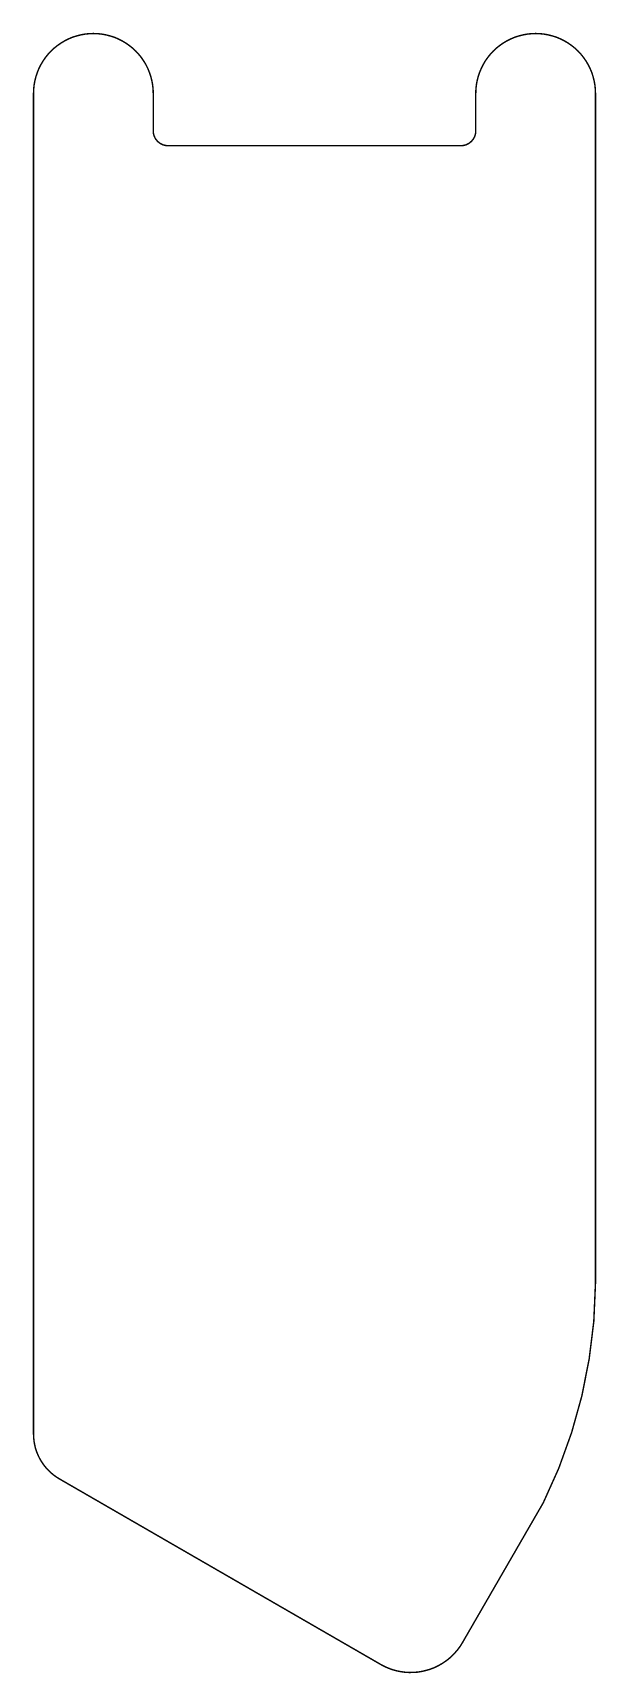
# Model space of a CAD drawing. Header units: inches. Extents: x 0 to 0.74, y 0 to 2.16.
import ezdxf

# ---------------------------------------------------------------- set-up
doc = ezdxf.new("R2010")
doc.units = ezdxf.units.IN
doc.header["$MEASUREMENT"] = 0
doc.layers.add('Pen 1', color=7, linetype='Continuous')

msp = doc.modelspace()

# ---------------------------------------------------------------- linework, layer by layer
at = {"layer": 'Pen 1', "color": 0, "const_width": 0.0019}
for points in [[(0, 2.078), (0.0002, 2.0836), (0.0008, 2.0892), (0.0018, 2.0947), (0.0032, 2.1002), (0.005, 2.1055), (0.0071, 2.1107), (0.0096, 2.1157), (0.0125, 2.1205), (0.0157, 2.1252), (0.0192, 2.1295), (0.0231, 2.1337), (0.0272, 2.1375), (0.0316, 2.141), (0.0362, 2.1442), (0.041, 2.1471), (0.046, 2.1496), (0.0512, 2.1518), (0.0566, 2.1535), (0.062, 2.1549), (0.0675, 2.1559), (0.0731, 2.1565), (0.0787, 2.1567)], [(0.0787, 2.1567), (0.0844, 2.1565), (0.09, 2.1559), (0.0955, 2.1549), (0.1009, 2.1535), (0.1063, 2.1518), (0.1115, 2.1496), (0.1165, 2.1471), (0.1213, 2.1442), (0.1259, 2.141), (0.1303, 2.1375), (0.1344, 2.1337), (0.1383, 2.1295), (0.1418, 2.1252), (0.145, 2.1205), (0.1479, 2.1157), (0.1504, 2.1107), (0.1525, 2.1055), (0.1543, 2.1002), (0.1557, 2.0947), (0.1567, 2.0892), (0.1573, 2.0836), (0.1575, 2.078)], [(0.5819, 2.078), (0.5821, 2.0836), (0.5827, 2.0892), (0.5837, 2.0947), (0.5851, 2.1002), (0.5869, 2.1055), (0.5891, 2.1107), (0.5916, 2.1157), (0.5944, 2.1206), (0.5977, 2.1252), (0.6012, 2.1296), (0.605, 2.1337), (0.6091, 2.1375), (0.6135, 2.141), (0.6181, 2.1442), (0.623, 2.1471), (0.628, 2.1496), (0.6332, 2.1518), (0.6385, 2.1535), (0.644, 2.1549), (0.6495, 2.1559), (0.6551, 2.1565), (0.6607, 2.1567)], [(0.6607, 2.1567), (0.6663, 2.1565), (0.6719, 2.1559), (0.6774, 2.1549), (0.6829, 2.1535), (0.6882, 2.1518), (0.6934, 2.1496), (0.6984, 2.1471), (0.7033, 2.1442), (0.7079, 2.141), (0.7123, 2.1375), (0.7164, 2.1337), (0.7202, 2.1296), (0.7237, 2.1252), (0.7269, 2.1206), (0.7298, 2.1157), (0.7323, 2.1107), (0.7345, 2.1055), (0.7362, 2.1002), (0.7376, 2.0947), (0.7386, 2.0892), (0.7392, 2.0836), (0.7394, 2.078)], [(0, 2.078), (0, 0.3137)], [(0.1575, 2.078), (0.1575, 2.0288)], [(0.5819, 2.0288), (0.5819, 2.078)], [(0.7394, 2.078), (0.7394, 0.5117)], [(0.1772, 2.0091), (0.1758, 2.0091), (0.1744, 2.0093), (0.173, 2.0095), (0.1716, 2.0099), (0.1703, 2.0103), (0.169, 2.0109), (0.1677, 2.0115), (0.1665, 2.0122), (0.1654, 2.013), (0.1643, 2.0139), (0.1633, 2.0148), (0.1623, 2.0159), (0.1614, 2.017), (0.1606, 2.0181), (0.1599, 2.0193), (0.1593, 2.0206), (0.1587, 2.0219), (0.1583, 2.0232), (0.1579, 2.0246), (0.1577, 2.026), (0.1575, 2.0274), (0.1575, 2.0288)], [(0.5819, 2.0288), (0.5819, 2.0274), (0.5817, 2.026), (0.5815, 2.0246), (0.5811, 2.0232), (0.5807, 2.0219), (0.5802, 2.0206), (0.5795, 2.0194), (0.5788, 2.0181), (0.578, 2.017), (0.5771, 2.0159), (0.5762, 2.0149), (0.5751, 2.0139), (0.5741, 2.013), (0.5729, 2.0122), (0.5717, 2.0115), (0.5704, 2.0109), (0.5691, 2.0103), (0.5678, 2.0099), (0.5664, 2.0096), (0.5651, 2.0093), (0.5637, 2.0092), (0.5623, 2.0091)], [(0.1772, 2.0091), (0.5623, 2.0091)], [(0.7394, 0.5117), (0.7372, 0.4619), (0.7311, 0.4124), (0.7214, 0.3636), (0.708, 0.3156), (0.6911, 0.2687), (0.6707, 0.2233)], [(0.0341, 0.2547), (0.0301, 0.2572), (0.0262, 0.26), (0.0226, 0.2631), (0.0191, 0.2664), (0.016, 0.2699), (0.013, 0.2737), (0.0104, 0.2776), (0.008, 0.2817), (0.0059, 0.286), (0.0041, 0.2904), (0.0026, 0.2949), (0.0015, 0.2996), (0.0007, 0.3042), (0.0002, 0.309), (0, 0.3137)], [(0.4569, 0.0105), (0.0341, 0.2547)], [(0.5644, 0.0393), (0.6707, 0.2233)], [(0.5644, 0.0393), (0.5615, 0.0346), (0.5581, 0.03), (0.5545, 0.0258), (0.5506, 0.0217), (0.5464, 0.018), (0.5419, 0.0146), (0.5372, 0.0115), (0.5323, 0.0087), (0.5272, 0.0063), (0.522, 0.0043), (0.5166, 0.0027), (0.5111, 0.0014), (0.5056, 0.0005), (0.5, 0.0001), (0.4944, 0), (0.4888, 0.0003), (0.4832, 0.0011), (0.4777, 0.0022), (0.4723, 0.0037), (0.467, 0.0056), (0.4618, 0.0079), (0.4569, 0.0105)]]:
    msp.add_lwpolyline(points, dxfattribs=at)

doc.saveas('drawing.dxf')
